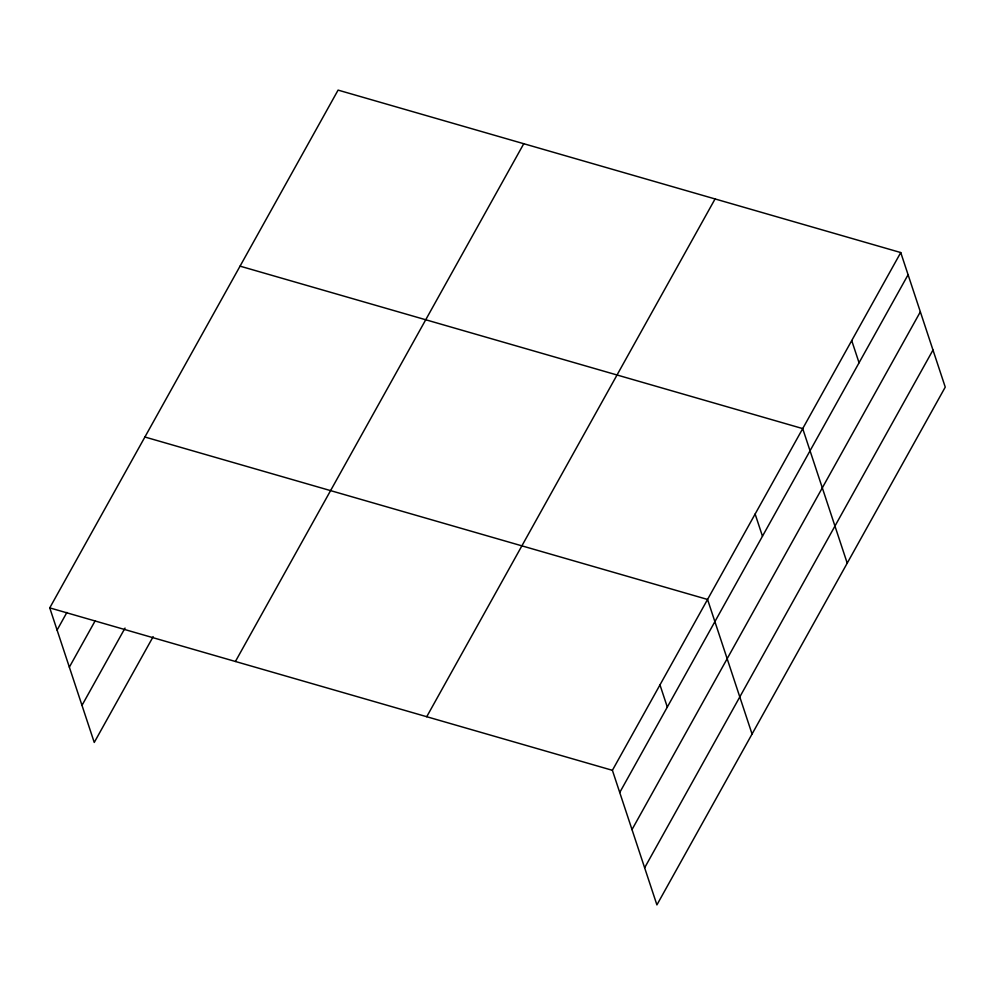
<?xml version="1.0" encoding="UTF-8"?>
<svg xmlns="http://www.w3.org/2000/svg" width="995" height="995" viewBox="0 0 995 995"><rect width="100%" height="100%" fill="white"/><g stroke="black" fill="none" stroke-linecap="round" stroke-linejoin="round"><path stroke-width="1.49" d="M153.155 636.676L94.251 742.444L49.75 607.883L338.089 90.11L900.749 252.556L945.25 387.117L656.911 904.89L612.398 770.317L900.749 252.556M57.088 630.071L66.901 612.435M69.351 667.147L95.035 621.042M81.988 705.368L125.034 628.069M235.429 661.476L523.768 143.715M426.731 716.711L715.069 198.95M619.736 792.505L908.087 274.744M631.999 829.594L920.35 311.821M644.636 867.802L932.987 350.041M240.056 266.15L802.704 428.596L847.218 563.158M144.909 437.016L707.557 599.45L752.058 734.024M49.75 607.883L612.398 770.317M851.72 340.576L859.058 362.765M755.13 514.017L762.468 536.205M659.971 684.883L667.309 707.072"/></g></svg>
